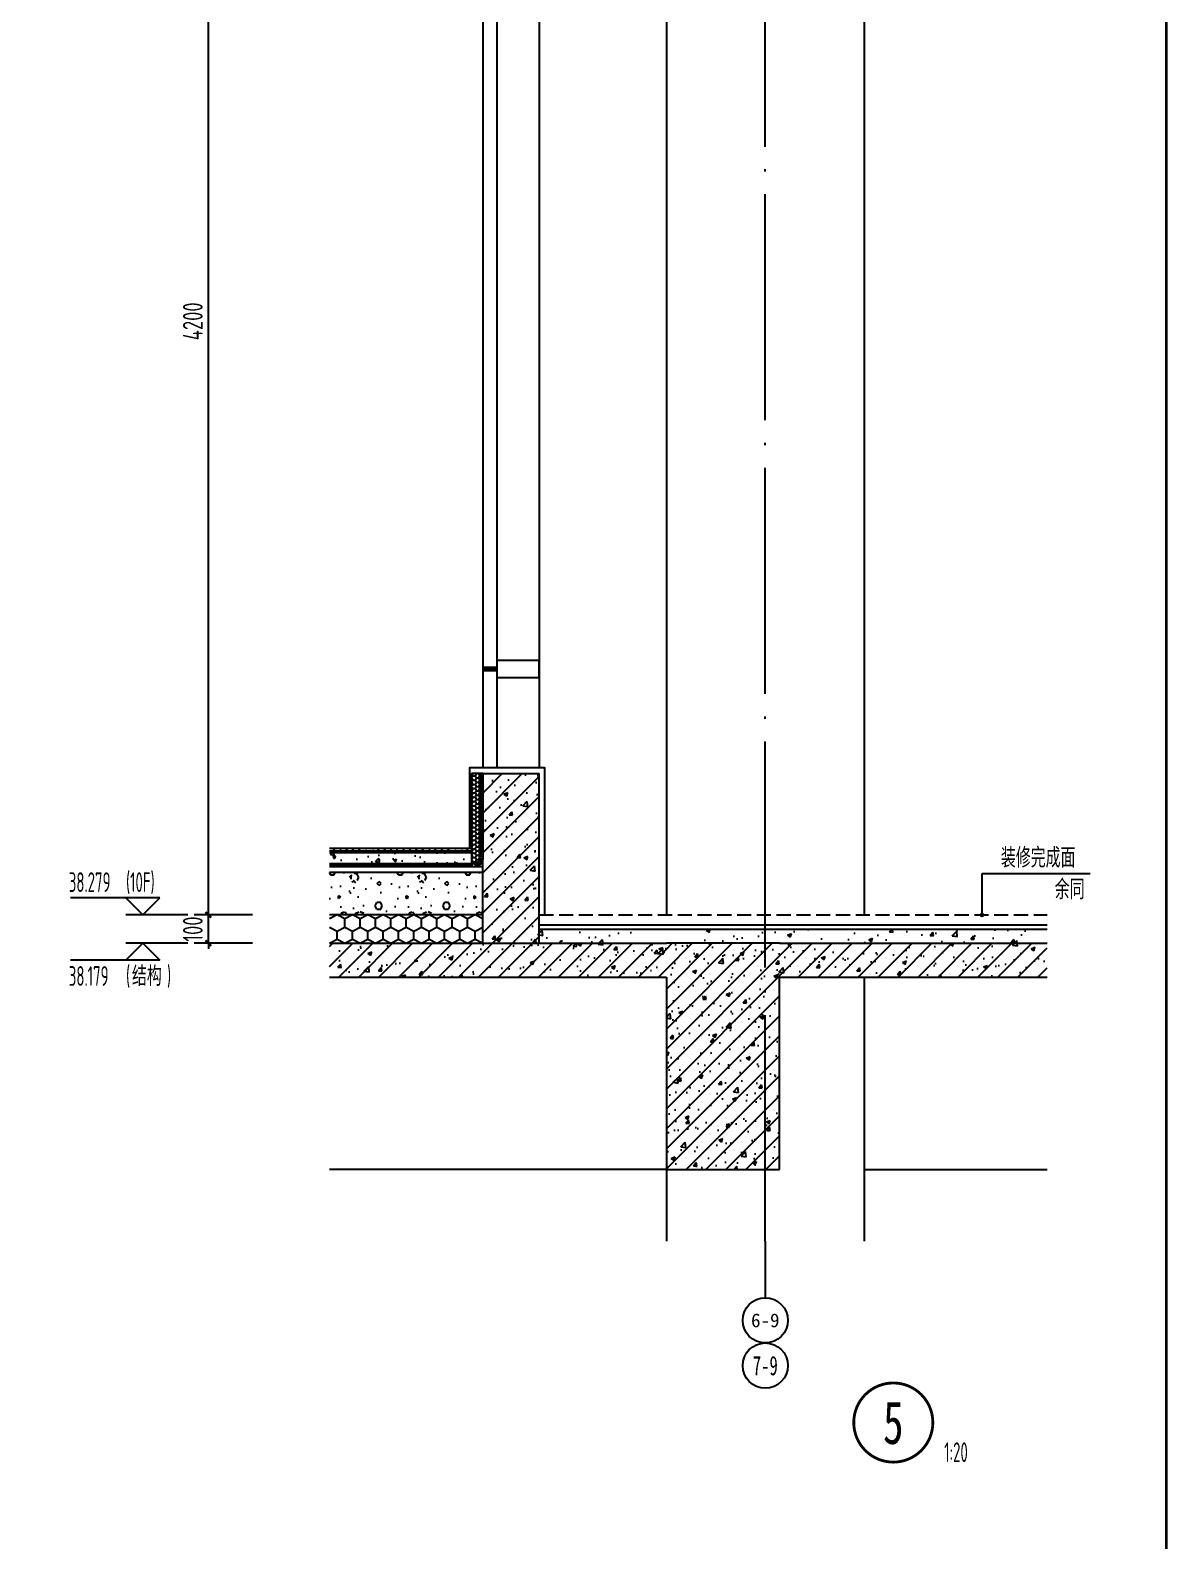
# Model space of a CAD drawing. Extents: x 198753 to 882193, y -399300 to 132460.
# Drawn here: x 374253 to 378280, y -195162 to -189819 of the extents above; entities that cross this region are included whole.
import ezdxf
from ezdxf.enums import TextEntityAlignment as Align

# ---------------------------------------------------------------- set-up
doc = ezdxf.new("R2010")
doc.units = 0
doc.header["$LTSCALE"] = 1000
doc.header["$MEASUREMENT"] = 0
doc.linetypes.add('DASH', pattern=[0.35, 0.25, -0.1])
doc.linetypes.add('DOTE', pattern=[2.42, 2, -0.2, 0.02, -0.2])
for name, color, linetype in [('01-标注_尺寸', 124, 'Continuous'), ('01-标注_标高', 200, 'Continuous'), ('01-标注_符号', 200, 'Continuous'), ('01-标注_轴线坐标', 132, 'Continuous'), ('02-TEXT_标注', 130, 'Continuous'), ('02-TEXT_轴号', 7, 'Continuous'), ('05-填充_天正', 26, 'Continuous'), ('A-D-玻璃剖线', 130, 'Continuous'), ('A-D_龙骨', 131, 'Continuous'), ('A-O_屋面', 201, 'Continuous'), ('A-O_防水层', 222, 'Continuous'), ('A-STR-面层', 191, 'Continuous'), ('A-SUR_保温', 222, 'Continuous'), ('A-SUR_面层', 191, 'Continuous'), ('A-TECH_结构', 21, 'Continuous'), ('A_AXIS-轴线', 36, 'DOTE'), ('A_STR-砼墙', 51, 'Continuous'), ('A_STR-砼柱', 51, 'Continuous'), ('AXIS_TEXT', 7, 'Continuous')]:
    doc.layers.add(name, color=color, linetype=linetype)
doc.styles.add('_TCH_AXIS', font='STXIHEI.TTF', dxfattribs={"width": 0.75})
doc.styles.add('_TCH_DIM', font='ROS1', dxfattribs={"width": 0.8, "bigfont": 'JD'})
doc.styles.add('_TCH_DIM_T3', font='ROS1', dxfattribs={"width": 0.8, "bigfont": 'JD'})
doc.styles.add('_TCH_LABEL', font='STXIHEI.TTF', dxfattribs={"width": 0.75})
doc.styles.add('COMPLEX', font='COMPLEX')
doc.dimstyles.new('_TCH_ARCH&&20', dxfattribs={"dimtxt": 70, "dimasz": 20, "dimexe": 50, "dimexo": 60, "dimgap": 20, "dimtad": 1, "dimdec": 0, "dimzin": 0, "dimdsep": 46, "dimtxsty": '_TCH_DIM_T3', "dimblk": 'ARCHTICK', "dimcen": 0.09, "dimclrt": 4, "dimazin": 2, "dimtfac": 1, "dimtdec": 0, "dimtix": 1, "dimtmove": 2, "dimatfit": 3, "dimfxl": 0, "dimtolj": 1, "dimtzin": 0, "dimarcsym": 0})
pattern_1 = [(45, (0, 0), (-35.355339, 35.355339), []), (50, (0, 0), (143.452037, -12.550427), [15, -165]), (355, (0, 0), (-27.750267, 150.438427), [12, -132]), (100.4514, (11.95, -1.05), (115.701876, 137.88791), [12.74804, -140.22842]), (46.1842, (0, 40), (213.44821, -33.1038), [22.5, -247.5]), (96.6356, (17.79, 37.24), (186.93254, 194.82357), [19.12206, -210.3426]), (351.1842, (0, 40), (186.93239, 194.82372), [18, -198]), (21, (20, 30), (119.38141, -80.523778), [15, -165]), (326, (20, 30), (48.663066, 145.03001), [12, -132]), (71.4514, (29.95, 23.29), (168.044526, 64.5061), [12.74804, -140.22842]), (37.5, (0, 0), (2.431971, 66.578771), [0, -130.4, 0, -134, 0, -132.5]), (7.5, (0, 0), (52.613907, 78.882342), [0, -76.4, 0, -127.4, 0, -50.5]), (327.5, (-44.6, 0), (106.764487, -4.5109743), [0, -50, 0, -156, 0, -207]), (317.5, (-64.6, 0), (116.637234, 20.020996), [0, -65, 0, -103.6, 0, -147])]
pattern_2 = [(50, (0, 0), (143.452037, -12.550427), [15, -165]), (355, (0, 0), (-27.750267, 150.438427), [12, -132]), (100.4514, (11.95, -1.05), (115.701876, 137.88791), [12.74804, -140.22842]), (46.1842, (0, 40), (213.44821, -33.1038), [22.5, -247.5]), (96.6356, (17.79, 37.24), (186.93254, 194.82357), [19.12206, -210.3426]), (351.1842, (0, 40), (186.93239, 194.82372), [18, -198]), (21, (20, 30), (119.38141, -80.523778), [15, -165]), (326, (20, 30), (48.663066, 145.03001), [12, -132]), (71.4514, (29.95, 23.29), (168.044526, 64.5061), [12.74804, -140.22842]), (37.5, (0, 0), (2.431971, 66.578771), [0, -130.4, 0, -134, 0, -132.5]), (7.5, (0, 0), (52.613907, 78.882342), [0, -76.4, 0, -127.4, 0, -50.5]), (327.5, (-44.6, 0), (106.764487, -4.5109743), [0, -50, 0, -156, 0, -207]), (317.5, (-64.6, 0), (116.637234, 20.020996), [0, -65, 0, -103.6, 0, -147])]

# ---------------------------------------------------------------- blocks, each defined once
blk = doc.blocks.new('图框-A1+1-2')
at = {"const_width": 0.5}
blk.add_lwpolyline([(1186, 584), (25, 584), (25, 10), (1186, 10)], close=True, dxfattribs=at)
blk = doc.blocks.new('kyuhtr')
at = {"const_width": 20}
blk.add_lwpolyline([(50, 0), (0, 0)], dxfattribs=at)
blk.add_lwpolyline([(50, -30), (200, -30), (200, 30), (50, 30)], close=True)
blk = doc.blocks.new('dasgfs')
at = {"layer": '01-标注_符号'}
for p, q in [((0, 0), (0, 146.5)), ((0, 146.5), (382.7, 146.5))]:
    blk.add_line(p, q, dxfattribs=at)
at = {"layer": '01-标注_符号', "const_width": 8}
blk.add_lwpolyline([(0, -4, 1), (0, 4, 1)], format="xyb", close=True, dxfattribs=at)
at = {"layer": '02-TEXT_标注', "style": '_TCH_DIM', "width": 0.8}
for s, p in [('装修完成面', (66.9, 167.5)), ('余同', (257.5, 55.5))]:
    blk.add_text(s, height=69.46, dxfattribs=at).set_placement(p)
blk = doc.blocks.new('_ArchTick')
at = {"color": 0, "linetype": 'ByBlock', "const_width": 0.4}
blk.add_lwpolyline([(-0.5, -0.5), (0.5, 0.5)], dxfattribs=at)
blk = doc.blocks.new('*D2075')
at = {"layer": '01-标注_尺寸', "color": 0, "lineweight": -2, "transparency": 16777216}
for p, q in [((375040.2, -192948.3), (374833.9, -192948.3)), ((374883.9, -192948.3), (374883.9, -192928.3)), ((374883.9, -193048.3), (374883.9, -192948.3)), ((375040.2, -193048.3), (374833.9, -193048.3)), ((374883.9, -193048.3), (374883.9, -193068.3))]:
    blk.add_line(p, q, dxfattribs=at)
at = {"layer": 'Defpoints', "color": 0, "transparency": 16777216}
for p in [(374883.9, -192948.3), (375100.2, -192948.3), (375100.2, -193048.3)]:
    blk.add_point(p, dxfattribs=at)
at = {"layer": '01-标注_尺寸', "color": 0, "lineweight": -2, "transparency": 16777216, "xscale": 20, "yscale": 20, "zscale": 20}
for p, rotation in [((374883.9, -192948.3), 270), ((374883.9, -193048.3), 90)]:
    blk.add_blockref('_ArchTick', p, dxfattribs=dict(at, rotation=rotation))
at = {"layer": '01-标注_尺寸', "color": 4, "transparency": 16777216, "insert": (374828.9, -192998.3), "char_height": 70, "attachment_point": 5, "rotation": 90, "style": '_TCH_DIM_T3'}
blk.add_mtext('\\A1;100', dxfattribs=at)
blk = doc.blocks.new('*D2076')
at = {"layer": '01-标注_尺寸', "color": 0, "lineweight": -2, "transparency": 16777216}
for p, q in [((375040.2, -188748.3), (374833.9, -188748.3)), ((374883.9, -192948.3), (374883.9, -188748.3)), ((375040.2, -192948.3), (374833.9, -192948.3))]:
    blk.add_line(p, q, dxfattribs=at)
at = {"layer": 'Defpoints', "color": 0, "transparency": 16777216}
for p in [(374883.9, -188748.3), (375100.2, -188748.3), (375100.2, -192948.3)]:
    blk.add_point(p, dxfattribs=at)
at = {"layer": '01-标注_尺寸', "color": 0, "lineweight": -2, "transparency": 16777216, "xscale": 20, "yscale": 20, "zscale": 20}
for p, rotation in [((374883.9, -188748.3), 90), ((374883.9, -192948.3), 270)]:
    blk.add_blockref('_ArchTick', p, dxfattribs=dict(at, rotation=rotation))
at = {"layer": '01-标注_尺寸', "color": 4, "transparency": 16777216, "insert": (374828.9, -190848.3), "char_height": 70, "attachment_point": 5, "rotation": 90, "style": '_TCH_DIM_T3'}
blk.add_mtext('\\A1;4200', dxfattribs=at)
blk = doc.blocks.new('$LinePat$聚苯板')
at = {"color": 0}
for p, q in [((14.8, -8.6), (0, 0)), ((29.7, 0), (14.8, -8.6)), ((14.8, -25.7), (0, -34.3)), ((14.8, -8.6), (14.8, -25.7)), ((29.7, -34.3), (14.8, -25.7)), ((0, -34.3), (0, -51.4)), ((0, -51.4), (14.8, -60)), ((14.8, -60), (29.7, -51.4))]:
    blk.add_line(p, q, dxfattribs=at)
blk = doc.blocks.new('$LinePat$防水层2')
at = {"color": 0}
blk.add_line((0, 0), (600, 0), dxfattribs=at)
blk.add_solid([(150, 0), (450, 0), (150, -100), (450, -100)], dxfattribs=at)
blk = doc.blocks.new('_AXISO')
blk.add_circle((0, 0), 0.5)
at = {"layer": 'AXIS_TEXT', "style": 'COMPLEX', "width": 1.041667}
blk.add_attdef('A', text='', height=0.56, dxfattribs=at).set_placement((-0.25, -0.28), (0.25, -0.28), align=Align.FIT)

msp = doc.modelspace()

# ---------------------------------------------------------------- hatches: boundary and pattern name
at = {"layer": '05-填充_天正'}
h = msp.add_hatch(dxfattribs=at)
h.set_pattern_fill('钢筋混凝土', color=256, scale=20, style=0)
h.set_pattern_definition(pattern_1)
h.paths.add_polyline_path([(376055.4, -193048.3), (376055.4, -192448.3), (375855.4, -192448.3), (375855.4, -193048.3)])
h = msp.add_hatch(dxfattribs=at)
h.set_pattern_fill('混凝土', color=256, scale=20, style=0)
h.set_pattern_definition(pattern_2)
h.paths.add_polyline_path([(376505.4, -193048.3), (376705.4, -193048.3), (376705.4, -192998.3), (376055.4, -192998.3), (376055.4, -193048.3)])
h = msp.add_hatch(dxfattribs=at)
h.set_pattern_fill('混凝土', color=256, scale=20, style=0)
h.set_pattern_definition(pattern_2)
h.paths.add_polyline_path([(376705.4, -193048.3), (376905.4, -193048.3), (377853.2, -193048.3), (377853.2, -192998.3), (376705.4, -192998.3)])
h = msp.add_hatch(dxfattribs=at)
h.set_pattern_fill('钢筋混凝土', color=256, scale=20, style=0)
h.set_pattern_definition(pattern_1)
h.paths.add_polyline_path([(376505.4, -193168.3), (376505.4, -193048.3), (375312.4, -193048.3), (375312.4, -193168.3)])
h = msp.add_hatch(dxfattribs=at)
h.set_pattern_fill('钢筋混凝土', color=256, scale=20, style=0)
h.set_pattern_definition(pattern_1)
h.paths.add_polyline_path([(376505.4, -193848.3), (376905.4, -193848.3), (376905.4, -193048.3), (376505.4, -193048.3)])
h = msp.add_hatch(dxfattribs=at)
h.set_pattern_fill('钢筋混凝土', color=256, scale=20, style=0)
h.set_pattern_definition(pattern_1)
h.paths.add_polyline_path([(376905.4, -193048.3), (376905.4, -193168.3), (377853.2, -193168.3), (377853.2, -193048.3)])
at = {"layer": 'A-SUR_保温'}
h = msp.add_hatch(dxfattribs=at)
h.set_pattern_fill('ANSI36', color=26, scale=10)
h.set_pattern_definition([(45, (280430.657, 209374.839), (8.4189901, 30.8696304), [39.6875, -7.9375, 0, -7.9375])])
h.paths.add_polyline_path([(375312.4, -192712.9), (375312.4, -192722.9), (375845.4, -192722.8), (375845.4, -192712.8)])
h = msp.add_hatch(dxfattribs=at)
h.set_pattern_fill('混凝土', color=26, scale=15)
h.set_pattern_definition([(50, (280430.66, 209374.84), (107.589027, -9.41282), [11.25, -123.75]), (355, (280430.66, 209374.84), (-20.8127, 112.82882), [9, -99]), (100.4514, (280439.62, 209374.05), (86.776407, 103.41593), [9.561029, -105.171317]), (46.1842, (280430.66, 209404.84), (160.086157, -24.827852), [16.875, -185.625]), (96.6356, (280444, 209402.77), (140.199406, 146.11768), [14.34154, -157.75695]), (351.1842, (280430.66, 209404.84), (140.19929, 146.11779), [13.5, -148.5]), (21, (280445.66, 209397.34), (89.536058, -60.392834), [11.25, -123.75]), (326, (280445.66, 209397.34), (36.4973, 108.772507), [9, -99]), (71.4514, (280453.12, 209392.31), (126.033394, 48.379575), [9.561029, -105.171317]), (37.5, (280430.657, 209374.84), (1.8239783, 49.934078), [0, -97.8, 0, -100.5, 0, -99.375]), (7.5, (280430.657, 209374.84), (39.4604306, 59.161757), [0, -57.3, 0, -95.55, 0, -37.875]), (327.5, (280397.207, 209374.84), (80.0733654, -3.3832308), [0, -37.5, 0, -117, 0, -155.25]), (317.5, (280382.21, 209374.84), (87.477925, 15.015747), [0, -48.75, 0, -77.7, 0, -110.25])])
h.paths.add_polyline_path([(375312.4, -192728.3), (375312.4, -192767.8), (375815.4, -192767.8), (375815.4, -192728.3)])
h = msp.add_hatch(dxfattribs=at)
h.set_pattern_fill('加气混凝土', color=26, scale=20)
h.set_pattern_definition([(0, (400660.2, 205101.64), (120, 240), [0, -240]), (0, (400519.8, 205069.24), (120, 240), [0, -240]), (0, (400597.8, 205066.84), (120, 240), [0, -240]), (0, (400683, 205137.64), (120, 240), [0, -240]), (0, (400583.4, 205054.84), (120, 240), [0, -240]), (0, (400707, 205288.84), (120, 240), [0, -240]), (0, (400633.8, 205269.64), (120, 240), [0, -240]), (0, (400672.2, 205239.64), (120, 240), [0, -240]), (0, (400476.6, 205234.84), (120, 240), [0, -240]), (0, (400594.2, 205224.04), (120, 240), [0, -240]), (0, (400548.6, 205162.84), (120, 240), [0, -240]), (0, (400551, 205072.84), (120, 240), [0, -240]), (0, (400641, 205063.24), (120, 240), [0, -240]), (0, (400707, 205168.84), (120, 240), [0, -240]), (0, (400482.6, 205131.64), (120, 240), [0, -240]), (0, (400503, 205172.44), (120, 240), [0, -240]), (0, (400596.6, 205155.64), (120, 240), [0, -240]), (0, (400563, 205120.84), (120, 240), [0, -240]), (0, (400543.8, 205200.04), (120, 240), [0, -240]), (0, (400573.8, 205290.04), (120, 240), [0, -240]), (0, (400492.2, 205081.24), (120, 240), [0, -240]), (0, (400624.2, 205240.84), (120, 240), [0, -240]), (0, (400512.6, 205244.44), (120, 240), [0, -240]), (0, (400493.4, 205275.64), (120, 240), [0, -240]), (130.601294, (400692.25, 205213.696), (-599.99999337, 720.00000315), [10.53662, -4414.8444]), (18.434949, (400675.107, 205218.267), (599.9999978, 239.9999982), [10.8421, -1507.05116]), (90, (400675.11, 205207.98), (120, 240), [10.28571, -469.71426]), (161.565051, (400685.392, 205204.553), (-600.000003, 239.999982), [10.8421, -1507.05116]), (53.130102, (400685.39, 205204.553), (120, 240), [11.42857, -1188.5714]), (135, (400694.535, 205082.27), (-120.000015, 239.999984), [9.69746, -669.12504]), (45, (400680.82, 205082.27), (120, 239.999999), [9.69746, -669.12504]), (135, (400687.68, 205075.41), (-120.000015, 239.999984), [9.69746, -669.12504]), (45, (400687.68, 205075.41), (120, 239.999999), [9.69746, -669.12504]), (116.56505, (400579.1, 205243.4), (-2e-05, 479.99999), [12.77753, -255.5506]), (180, (400573.4, 205254.84), (-120, 240), [13.71429, -226.2857]), (63.43495, (400553.96, 205243.4), (1e-06, 480), [12.77753, -255.5506]), (116.56505, (400559.68, 205231.98), (-2e-05, 479.99999), [12.77753, -255.5506]), (0, (400559.68, 205231.98), (120, 240), [13.71429, -226.2857]), (63.43495, (400573.4, 205231.98), (1e-06, 480), [12.77753, -255.5506]), (107.102728, (400669.392, 205162.267), (-359.99998624, 1200.00000194), [15.54454, -6513.161]), (143.972626, (400664.821, 205177.124), (-2279.9999711, 1679.9999981), [15.54454, -3248.808]), (180, (400652.25, 205186.27), (-120, 240), [14.85714, -225.14284]), (36.0273733, (400624.821, 205177.124), (2279.99998315, 1679.9999819), [15.54454, -3248.808]), (71.565051, (400620.25, 205163.41), (360.000002, 1199.999998), [14.45613, -1503.43712]), (107.102728, (400624.821, 205148.553), (-359.99998624, 1200.00000194), [15.54454, -6513.161]), (143.972626, (400637.392, 205139.41), (-2279.9999711, 1679.9999981), [15.54454, -3248.808]), (0, (400637.4, 205139.4), (120, 240), [14.85714, -225.14284]), (36.0273733, (400652.25, 205139.41), (2279.99998315, 1679.9999819), [15.54454, -3248.808]), (71.565051, (400664.82, 205148.553), (360.000002, 1199.999998), [14.45613, -1503.43712]), (150.255118, (400671.678, 205274.267), (-360.0000009, 239.999997), [9.21401, -1925.72784]), (90, (400663.68, 205269.7), (120, 240), [9.14286, -470.8571]), (29.744881, (400663.678, 205269.696), (360.0000002, 239.9999989), [9.21401, -1925.72784]), (116.56505, (400615.68, 205103.98), (-2e-05, 479.99999), [12.77753, -255.5506]), (168.690067, (400609.964, 205115.41), (-1080.0000008, 239.999994), [11.6549, -2435.8742]), (41.185925, (400589.392, 205109.696), (2999.99998182, 2639.9999769), [12.14874, -5090.3208]), (90, (400589.39, 205098.27), (120, 240), [11.42857, -468.5714]), (138.814074, (400598.535, 205090.267), (-2999.99994668, 2640.0000168), [12.14874, -5090.3208]), (16.6992442, (400598.535, 205090.267), (3959.9999702, 1199.99998743), [11.93178, -4999.415]), (60.945396, (400609.964, 205093.696), (119.99999968, 239.99999788), [11.76643, -4930.1358]), (109.983106, (400515.107, 205204.553), (-600.00000226, 1679.99999555), [13.3768, -5604.879]), (155.556045, (400510.535, 205217.124), (-1560.00000595, 719.99998504), [13.8092, -5786.0526]), (24.4439547, (400485.392, 205217.124), (1560.00000078, 719.99999654), [13.8092, -5786.0526]), (70.0168934, (400480.821, 205204.553), (600.0000018, 1679.99999583), [13.3768, -5604.879]), (109.983106, (400485.392, 205191.981), (-600.00000226, 1679.99999555), [13.3768, -5604.879]), (160.016893, (400497.964, 205187.41), (-600.0000004, 239.9999891), [13.3768, -2795.751]), (19.9831065, (400497.964, 205187.41), (599.9999967, 239.9999996), [13.3768, -2795.751]), (70.0168934, (400510.535, 205191.981), (600.0000018, 1679.99999583), [13.3768, -5604.879]), (122.005383, (400604.25, 205182.839), (-120.0000161, 239.9999877), [10.78169, -2253.3736]), (18.434949, (400588.25, 205188.553), (599.9999978, 239.9999982), [10.8421, -1507.05116]), (90, (400588.25, 205178.27), (120, 240), [10.28571, -469.71426]), (161.565051, (400598.535, 205174.84), (-600.000003, 239.999982), [10.8421, -1507.05116]), (54.462322, (400598.535, 205174.839), (839.9999988, 1199.9999982), [9.83123, -4119.2846]), (116.56505, (400534.54, 205124.55), (-2e-05, 479.99999), [12.77753, -255.5506]), (180, (400528.82, 205135.98), (-120, 240), [12.57143, -227.42856]), (59.0362434, (400509.392, 205124.553), (120.0000004, 239.9999988), [13.32789, -2785.5288]), (120.963756, (400516.25, 205113.124), (-120.0000164, 239.999989), [13.32789, -2785.5288]), (0, (400516.25, 205113.12), (120, 240), [12.57143, -227.42856]), (63.43495, (400528.82, 205113.12), (1e-06, 480), [12.77753, -255.5506])])
h.paths.add_polyline_path([(375312.4, -192798.4), (375312.4, -192948.3), (375855.4, -192948.3), (375855.4, -192798.3)])

# ---------------------------------------------------------------- linework, layer by layer
at = {"layer": '01-标注_标高'}
for p, q in [((374711.5, -192888.3), (374395.6, -192888.3)), ((374651.5, -192948.3), (374591.5, -192888.3)), ((374651.5, -192948.3), (374711.5, -192888.3)), ((374811.5, -192948.3), (374591.5, -192948.3)), ((374651.5, -193048.3), (374591.5, -193108.3)), ((374811.5, -193048.3), (374591.5, -193048.3)), ((374651.5, -193048.3), (374711.5, -193108.3)), ((374711.5, -193108.3), (374395.6, -193108.3))]:
    msp.add_line(p, q, dxfattribs=at)
at = {"layer": '01-标注_符号', "const_width": 10}
msp.add_lwpolyline([(377448.5, -194744, 1), (377168.5, -194744, 1)], format="xyb", close=True, dxfattribs=at)
at = {"layer": '01-标注_轴线坐标'}
msp.add_line((376855.4, -194102.5), (376855.4, -194302.5), dxfattribs=at)
msp.add_circle((376855.4, -194542.5), 80, dxfattribs=at)
at = {"layer": 'A-D-玻璃剖线'}
for p, q in [((375855.4, -186248.3), (375855.4, -192428.3)), ((375905.4, -186678.3), (375905.4, -192428.3)), ((376055.4, -186678.3), (376055.4, -192428.3))]:
    msp.add_line(p, q, dxfattribs=at)
at = {"layer": 'A-O_屋面'}
for p, q in [((375815.4, -192713.3), (375312.4, -192713.3)), ((375815.4, -192723.3), (375312.4, -192723.3)), ((375815.4, -192728.3), (375312.4, -192728.3)), ((375855.4, -192777.7), (375312.4, -192778.1)), ((375855.4, -192798.3), (375312.4, -192798.7)), ((375855.4, -192948.3), (375312.4, -192948.3))]:
    msp.add_line(p, q, dxfattribs=at)
at = {"layer": 'A-O_防水层'}
for points in [[(375845.4, -192448.3), (375845.4, -192742.7, -0.414214), (375820.4, -192767.7), (375312.4, -192768.1)], [(375855.4, -192448.3), (375855.4, -192742.7, -0.49936), (375820.4, -192777.7), (375312.4, -192778.1)]]:
    msp.add_lwpolyline(points, format="xyb", dxfattribs=at)
at = {"layer": 'A-STR-面层', "linetype": 'DASH', "ltscale": 0.2}
msp.add_lwpolyline([(376055.4, -192948.3), (377853.2, -192948.3)], dxfattribs=at)
at = {"layer": 'A-STR-面层'}
msp.add_lwpolyline([(376055.4, -192983.3), (377853.2, -192983.3)], dxfattribs=at)
at = {"layer": 'A-SUR_保温', "color": 26}
msp.add_line((375815.4, -192448.3), (375815.4, -192772.8), dxfattribs=at)
msp.add_lwpolyline([(375855.4, -192448.3), (375815.4, -192448.3)], dxfattribs=at)
at = {"layer": 'A-SUR_面层'}
for p, q in [((376055.4, -192998.3), (376705.4, -192998.3)), ((376705.4, -192998.3), (377853.2, -192998.3)), ((376055.4, -193048.3), (376505.4, -193048.3)), ((376905.4, -193048.3), (377853.2, -193048.3))]:
    msp.add_line(p, q, dxfattribs=at)
msp.add_lwpolyline([(376075.4, -192948.3), (376075.4, -192428.3), (375808.4, -192428.3), (375808.4, -192713.3)], dxfattribs=at)
at = {"layer": 'A-TECH_结构'}
for p, q in [((376505.4, -188868.3), (376505.4, -192948.3)), ((377205.4, -188868.3), (377205.4, -192948.3)), ((376505.4, -193168.3), (376505.4, -194102.5)), ((377205.4, -193168.3), (377205.4, -194102.5))]:
    msp.add_line(p, q, dxfattribs=at)
for points in [[(376505.4, -193848.3), (375312.4, -193848.3)], [(377205.4, -193848.3), (377853.2, -193848.3)]]:
    msp.add_lwpolyline(points, dxfattribs=at)
at = {"layer": 'A_AXIS-轴线', "ltscale": 0.4}
msp.add_line((376855.4, -194102.5), (376855.4, -184721.7), dxfattribs=at)
at = {"layer": 'A_STR-砼墙'}
for p, q in [((375855.4, -193048.3), (375855.4, -192448.3)), ((375855.4, -192448.3), (376055.4, -192448.3)), ((376055.4, -193048.3), (376055.4, -192448.3)), ((375312.4, -193048.3), (376505.4, -193048.3)), ((375855.4, -193048.3), (376055.4, -193048.3)), ((376905.4, -193048.3), (377853.2, -193048.3)), ((375312.4, -193168.3), (376505.4, -193168.3)), ((376905.4, -193168.3), (377853.2, -193168.3))]:
    msp.add_line(p, q, dxfattribs=at)
at = {"layer": 'A_STR-砼柱'}
for p, q in [((376905.4, -193048.3), (376505.4, -193048.3)), ((376505.4, -193168.3), (376505.4, -193848.3)), ((376905.4, -193848.3), (376905.4, -193168.3)), ((376505.4, -193848.3), (376905.4, -193848.3))]:
    msp.add_line(p, q, dxfattribs=at)

# ---------------------------------------------------------------- block references
at = {"xscale": 20, "yscale": 20, "zscale": 20, "rotation": 270}
msp.add_blockref('图框-A1+1-2', (366595.2, -184135), dxfattribs=at)
msp.add_blockref('dasgfs', (377622.5, -192948.3))
at = {"layer": '01-标注_轴线坐标'}
ref = msp.add_blockref('_AXISO', (376855.4, -194382.5), dxfattribs=dict(at, xscale=160, yscale=160, zscale=160))
ref.add_attrib('A', '6-9', dxfattribs={"layer": '02-TEXT_轴号', "height": 48.69, "style": '_TCH_AXIS', "width": 1.432738}).set_placement((376804.9, -194406.9), (376905.8, -194406.9), align=Align.FIT)
at = {"layer": 'A-D_龙骨'}
msp.add_blockref('kyuhtr', (375855.4, -192078.3), dxfattribs=at)
at = {"layer": 'A-O_防水层', "yscale": 0.05, "zscale": 0.05}
for p, xscale, rotation in [((375845.4, -192448.3), -0.05452519296733684, 89.99999999729286), ((375845.4, -192481), -0.05452519296733684, 89.99999999729286), ((375850.4, -192448.3), -0.05452519296733684, 89.99999999729286), ((375850.4, -192481), -0.05452519296733684, 89.99999999729286), ((375845.4, -192513.7), -0.05452519296733684, 89.99999999729286), ((375850.4, -192513.7), -0.05452519296733684, 89.99999999729286), ((375845.4, -192546.4), -0.05452519296733684, 89.99999999729286), ((375845.4, -192579.1), -0.05452519296733684, 89.99999999729286), ((375850.4, -192546.4), -0.05452519296733684, 89.99999999729286), ((375850.4, -192579.1), -0.05452519296733684, 89.99999999729286), ((375845.4, -192611.8), -0.05452519296733684, 89.99999999729286), ((375850.4, -192611.8), -0.05452519296733684, 89.99999999729286), ((375845.4, -192644.5), -0.05452519296733684, 89.99999999729286), ((375845.4, -192677.3), -0.05452519296733684, 89.99999999729286), ((375850.4, -192644.5), -0.05452519296733684, 89.99999999729286), ((375850.4, -192677.3), -0.05452519296733684, 89.99999999729286), ((375850.5, -192747.9), -0.05892556509887897, 45), ((375856.6, -192748.9), -0.07071067811865477, 45), ((375845.4, -192710), -0.05452519296733684, 89.99999999729286), ((375850.4, -192710), -0.05452519296733684, 89.99999999729286), ((375344.1, -192768.1), -0.0529109807559393, 0.05183262248699951), ((375344.1, -192773.1), -0.052910978234676, 0.04872127408398184), ((375375.9, -192768.1), -0.0529109807559393, 0.05183262248699951), ((375375.9, -192773.1), -0.052910978234676, 0.04872127408398184), ((375407.6, -192768.1), -0.0529109807559393, 0.05183262248699951), ((375407.6, -192773), -0.052910978234676, 0.04872127408398184), ((375439.4, -192768), -0.0529109807559393, 0.05183262248699951), ((375439.4, -192773), -0.052910978234676, 0.04872127408398184), ((375471.1, -192768), -0.0529109807559393, 0.05183262248699951), ((375471.1, -192773), -0.052910978234676, 0.04872127408398184), ((375502.9, -192768), -0.0529109807559393, 0.05183262248699951), ((375502.9, -192773), -0.052910978234676, 0.04872127408398184), ((375534.6, -192767.9), -0.0529109807559393, 0.05183262248699951), ((375534.6, -192772.9), -0.052910978234676, 0.04872127408398184), ((375566.4, -192767.9), -0.0529109807559393, 0.05183262248699951), ((375566.4, -192772.9), -0.052910978234676, 0.04872127408398184), ((375598.1, -192767.9), -0.0529109807559393, 0.05183262248699951), ((375598.1, -192772.9), -0.052910978234676, 0.04872127408398184), ((375629.9, -192767.9), -0.0529109807559393, 0.05183262248699951), ((375629.9, -192772.8), -0.052910978234676, 0.04872127408398184), ((375661.6, -192767.8), -0.0529109807559393, 0.05183262248699951), ((375661.6, -192772.8), -0.052910978234676, 0.04872127408398184), ((375693.4, -192767.8), -0.0529109807559393, 0.05183262248699951), ((375693.4, -192772.8), -0.052910978234676, 0.04872127408398184), ((375725.1, -192767.8), -0.0529109807559393, 0.05183262248699951), ((375725.1, -192772.8), -0.052910978234676, 0.04872127408398184), ((375756.9, -192767.7), -0.0529109807559393, 0.05183262248699951), ((375756.9, -192772.7), -0.052910978234676, 0.04872127408398184), ((375788.6, -192767.7), -0.0529109807559393, 0.05183262248699951), ((375788.6, -192772.7), -0.052910978234676, 0.04872127408398184), ((375820.3, -192767.7), -0.0529109807559393, 0.05183262248699951), ((375820.3, -192772.7), -0.052910978234676, 0.04872127408398184)]:
    msp.add_blockref('$LinePat$防水层2', p, dxfattribs=dict(at, xscale=xscale, rotation=rotation))
at = {"layer": 'A-SUR_保温', "color": 26}
for p, xscale, yscale, zscale, rotation in [((375815.4, -192463.5), 0.5122957912494421, 0.5, 0.5, 90.00000001378137), ((375815.4, -192478.7), 0.5122957912494421, 0.5, 0.5, 90.00000001378137), ((375815.4, -192493.9), 0.5122957912494421, 0.5, 0.5, 90.00000001378137), ((375815.4, -192509.1), 0.5122957912494421, 0.5, 0.5, 90.00000001378137), ((375815.4, -192524.3), 0.5122957912494421, 0.5, 0.5, 90.00000001378137), ((375815.4, -192539.5), 0.5122957912494421, 0.5, 0.5, 90.00000001378137), ((375815.4, -192554.7), 0.5122957912494421, 0.5, 0.5, 90.00000001378137), ((375815.4, -192569.9), 0.5122957912494421, 0.5, 0.5, 90.00000001378137), ((375815.4, -192585.2), 0.5122957912494421, 0.5, 0.5, 90.00000001378137), ((375815.4, -192600.4), 0.5122957912494421, 0.5, 0.5, 90.00000001378137), ((375815.4, -192615.6), 0.5122957912494421, 0.5, 0.5, 90.00000001378137), ((375815.4, -192630.8), 0.5122957912494421, 0.5, 0.5, 90.00000001378137), ((375815.4, -192646), 0.5122957912494421, 0.5, 0.5, 90.00000001378137), ((375815.4, -192661.2), 0.5122957912494421, 0.5, 0.5, 90.00000001378137), ((375815.4, -192676.4), 0.5122957912494421, 0.5, 0.5, 90.00000001378137), ((375815.4, -192691.6), 0.5122957912494421, 0.5, 0.5, 90.00000001378137), ((375815.4, -192706.8), 0.5122957912494421, 0.5, 0.5, 90.00000001378137), ((375815.4, -192722.1), 0.5122957912494421, 0.5, 0.5, 90.00000001378137), ((375815.4, -192737.3), 0.5122957912494421, 0.5, 0.5, 90.00000001378137), ((375815.4, -192752.5), 0.5122957912494421, 0.5, 0.5, 90.00000001378137), ((375815.4, -192767.7), 0.5122957912494421, 0.5, 0.5, 90.00000001378137), ((375366.7, -193048.3), 1.829548536568532, 1.666666666666667, 1.666666666666667, 179.9999999994997), ((375421.1, -193048.3), 1.829548536568532, 1.666666666666667, 1.666666666666667, 179.9999999994997), ((375475.4, -193048.3), 1.829548536568532, 1.666666666666667, 1.666666666666667, 179.9999999994997), ((375529.7, -193048.3), 1.829548536568532, 1.666666666666667, 1.666666666666667, 179.9999999994997), ((375584, -193048.3), 1.829548536568532, 1.666666666666667, 1.666666666666667, 179.9999999994997), ((375638.3, -193048.3), 1.829548536568532, 1.666666666666667, 1.666666666666667, 179.9999999994997), ((375692.7, -193048.3), 1.829548536568532, 1.666666666666667, 1.666666666666667, 179.9999999994997), ((375747, -193048.3), 1.829548536568532, 1.666666666666667, 1.666666666666667, 179.9999999994997), ((375801.3, -193048.3), 1.829548536568532, 1.666666666666667, 1.666666666666667, 179.9999999994997), ((375855.6, -193048.3), 1.829548536568532, 1.666666666666667, 1.666666666666667, 179.9999999994997)]:
    msp.add_blockref('$LinePat$聚苯板', p, dxfattribs=dict(at, xscale=xscale, yscale=yscale, zscale=zscale, rotation=rotation))

# ---------------------------------------------------------------- texts
at = {"layer": '02-TEXT_标注', "style": '_TCH_DIM'}
for s, height, width, p in [('38.279', 70, 0.64, (374389.6, -192867.3)), ('(10F)', 70, 0.64, (374592.5, -192867.3)), ('(', 70, 0.64, (374592.5, -193199.3)), ('结构', 69.46, 0.8, (374613.4, -193199.3)), (')', 70, 0.64, (374737.6, -193199.3)), ('38.179', 70, 0.64, (374389.6, -193199.3)), ('1:20', 70, 0.64, (377488.5, -194884))]:
    msp.add_text(s, height=height, dxfattribs=dict(at, width=width)).set_placement(p)
at = {"layer": '02-TEXT_标注', "style": '_TCH_LABEL', "width": 0.859223}
msp.add_text('5', height=151.6, dxfattribs=at).set_placement((377272.3, -194819.8), (377344.7, -194819.8), align=Align.FIT)
at = {"layer": '02-TEXT_轴号', "style": '_TCH_AXIS', "width": 0.897837}
msp.add_text('7-9', height=68.35, dxfattribs=at).set_placement((376811, -194576.7), (376899.7, -194576.7), align=Align.FIT)

# ---------------------------------------------------------------- dimensions: what is measured, and where the dimension line sits
at = {"layer": '01-标注_尺寸'}
for p1, p2, picture, middle in [((375100.2, -192948.3), (375100.2, -188748.3), '*D2076', (374828.9, -190848.3)), ((375100.2, -193048.3), (375100.2, -192948.3), '*D2075', (374828.9, -192998.3))]:
    dim = msp.add_aligned_dim(p1=p1, p2=p2, distance=216.3, dimstyle='_TCH_ARCH&&20', dxfattribs=at)
    dim.commit()
    dim.dimension.update_dxf_attribs({"geometry": picture, "text_midpoint": middle})

doc.saveas('drawing.dxf')
